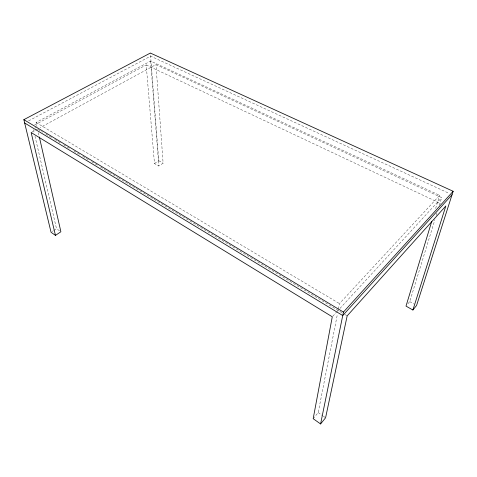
<?xml version="1.0" encoding="UTF-8"?>
<svg xmlns="http://www.w3.org/2000/svg" width="477" height="477" viewBox="0 0 477 477"><rect width="100%" height="100%" fill="white"/><g stroke="black" fill="none" stroke-linecap="round" stroke-linejoin="round"><path stroke-width="0.36" stroke-dasharray="2.38 1.79" d="M313.174 418.681L318.201 412.581L337.43 314.069M338.408 309.054L339.469 303.599L439.639 195.337L150.607 61.056L36.061 122.506L36.95 126.435M435.644 208.497L439.639 195.337M407.871 303.861L409.725 301.613L434.899 219.706M436.211 215.437L437.087 212.587M439.275 205.462L441.684 197.633L155.967 64.592L40.157 127.627M332.773 316.269L336.679 312.012M337.161 311.481L441.684 197.633M34.588 125.034L146.206 64.944L154.476 163.551L158.835 166.02L163.11 163.152L155.967 64.592M52.267 231.47L53.472 230.665M54.074 230.266L56.489 228.662L59.786 230.981M154.476 163.551L158.758 160.701L150.362 53.048M31.148 132.534L34.988 130.448M35.626 130.096L37.546 129.052L35.089 127.568M28.584 120.89L150.607 56.161L449.352 193.459M146.206 64.944L440.76 203.578M158.758 160.701L163.11 163.152M409.725 301.613L414.084 304.058M36.061 122.506L339.469 303.599M38.184 129.434L42.644 132.123M45.828 134.049L51.558 137.507M54.742 139.427L60.472 142.885M63.656 144.805L69.392 148.264M73.846 150.953L80.214 154.798M82.765 156.331L89.133 160.177M91.679 161.715L98.047 165.555M100.593 167.093L108.875 172.09M109.513 172.471L117.789 177.468M118.427 177.849L342.355 312.96M344.758 314.415L347.167 315.869M318.201 412.581L322.75 415.777M323.317 416.177L325.022 417.375M33.473 129.696L34.308 133.31M34.982 136.195L56.489 228.662M38.369 132.666L39.192 136.285M150.607 61.056L158.835 166.02"/><path stroke-width="0.72" d="M55.457 235.399L31.148 132.534L332.284 316.8L313.174 418.681L320.586 423.952L343.446 312.083L453.15 191.283L150.362 53.048L23.85 119.667L51.057 232.269L55.457 235.399L60.889 231.756L39.352 137.006M431.751 221.322L406.01 306.115L412.891 310.014L416.576 305.459L453.15 191.283M412.891 310.014L445.84 205.969L347.167 315.869L325.588 417.774L320.586 423.952M452.053 194.705L342.742 315.541L24.649 122.983M23.85 119.667L343.446 312.083"/></g></svg>
